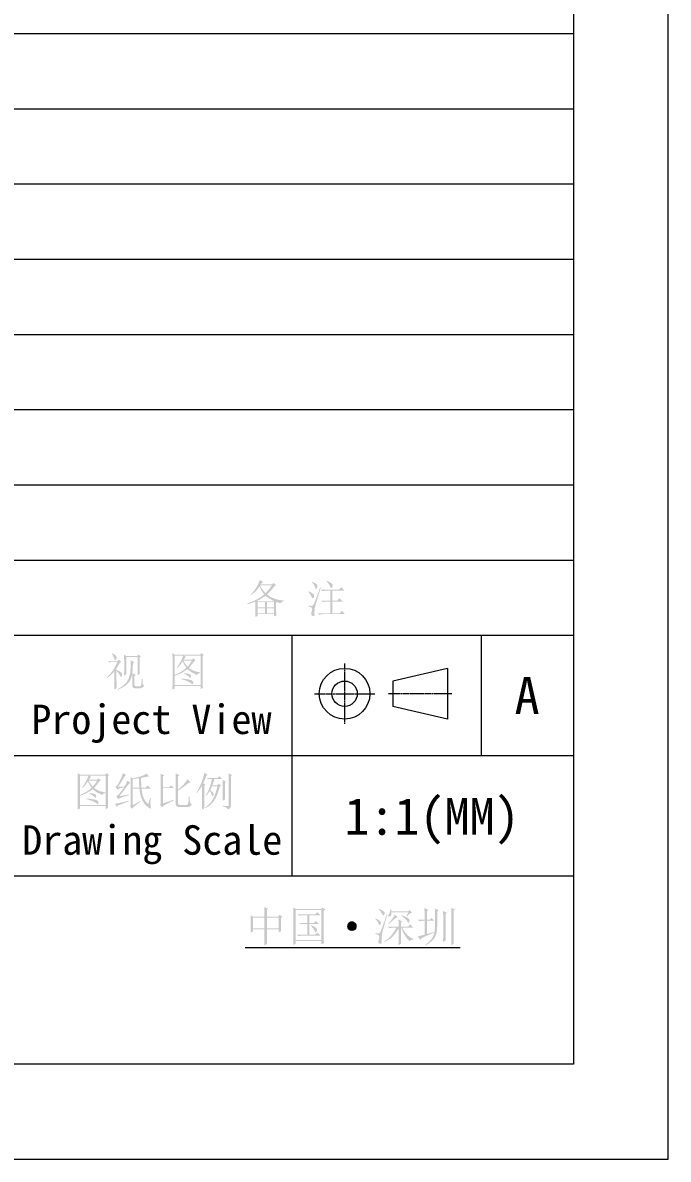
# Model space of a CAD drawing. Header units: millimetres. Extents: x 0 to 260, y 22 to 203.
# Drawn here: x 229.4 to 259.9, y 22.3 to 75.9 of the extents above; entities that cross this region are included whole.
import ezdxf

# ---------------------------------------------------------------- set-up
doc = ezdxf.new("R2010")
doc.units = ezdxf.units.MM

msp = doc.modelspace()

# ---------------------------------------------------------------- hatches: boundary and pattern name
h = msp.add_hatch(color=7)
h.paths.add_polyline_path([(240.39541, 47.857338), (240.401128, 48.021049), (240.403127, 48.154995), (240.403127, 48.571713), (240.222328, 48.508461), (240.023339, 48.452651), (240.016174, 48.482416), (240.306388, 48.597758), (240.522189, 48.705659), (240.683902, 48.809838), (240.812128, 48.914018), (240.695064, 49.08517), (240.596603, 49.286088), (240.417596, 49.059125), (240.194767, 48.884252), (240.172167, 48.906852), (240.337877, 49.081243), (240.462658, 49.263488), (240.551955, 49.44036), (240.611486, 49.598627), (240.76748, 49.494448), (240.707949, 49.457516), (240.656134, 49.383102), (241.184199, 49.383102), (241.251447, 49.457516), (241.377675, 49.34562), (241.296095, 49.300971), (241.111783, 49.068358), (240.946074, 48.906852), (241.130111, 48.784482), (241.32531, 48.7018), (241.528226, 48.650951), (241.734863, 48.624079), (241.734863, 48.601479), (241.645566, 48.564272), (241.586035, 48.497299), (241.481855, 48.530786), (241.407441, 48.556831), (241.377675, 48.527065), (241.377675, 48.140112), (241.385392, 47.91687), (241.273496, 47.872221), (241.273496, 47.983567), (240.507306, 47.983567), (240.507306, 47.89427)])
h.paths.add_polyline_path([(240.633535, 49.338454), (240.618652, 49.323571), (240.739712, 49.131817), (240.879377, 48.973549), (241.031512, 49.139052), (241.177033, 49.338454)])
h.paths.add_polyline_path([(240.879377, 48.847321), (240.693341, 48.716683), (240.492424, 48.609196), (240.514472, 48.594313), (241.258613, 48.594313), (241.281213, 48.594313), (241.064998, 48.709655)])
h.paths.add_polyline_path([(240.507306, 48.549665), (240.507306, 48.303823), (240.849611, 48.303823), (240.849611, 48.549665)])
h.paths.add_polyline_path([(240.946074, 48.549665), (240.946074, 48.303823), (241.273496, 48.303823), (241.273496, 48.549665)])
h.paths.add_polyline_path([(240.507306, 48.259174), (240.507306, 48.028215), (240.849611, 48.028215), (240.849611, 48.259174)])
h.paths.add_polyline_path([(240.946074, 48.259174), (240.946074, 48.028215), (241.273496, 48.028215), (241.273496, 48.259174)])
h = msp.add_hatch(color=7)
h.paths.add_polyline_path([(243.777411, 49.553979), (243.918315, 49.481563), (244.000102, 49.427751), (244.039307, 49.383102), (244.052467, 49.338454), (244.022702, 49.252464), (243.996657, 49.216497), (243.978053, 49.204508), (243.950079, 49.223112), (243.926239, 49.278923), (243.866294, 49.397572), (243.762528, 49.53193)])
h.paths.add_polyline_path([(243.48692, 49.13726), (244.335241, 49.13726), (244.454303, 49.249157), (244.595965, 49.092612), (244.030419, 49.092612), (244.030419, 48.624079), (244.268544, 48.624079), (244.372723, 48.728258), (244.513834, 48.57943), (244.030419, 48.57943), (244.030419, 48.028215), (244.365006, 48.028215), (244.484069, 48.140112), (244.625731, 47.983567), (243.583934, 47.983567), (243.40534, 47.961518), (243.338092, 48.028215), (243.926239, 48.028215), (243.926239, 48.57943), (243.739928, 48.57943), (243.561334, 48.556831), (243.494637, 48.624079), (243.926239, 48.624079), (243.926239, 49.092612), (243.732762, 49.092612), (243.554169, 49.070563)])
h.paths.add_polyline_path([(243.48692, 49.249157), (243.430645, 49.05922), (243.38088, 48.891246), (243.337627, 48.745234), (243.300885, 48.621185), (243.270654, 48.519098), (243.246935, 48.438974), (243.229727, 48.380812), (243.21903, 48.344613), (243.195603, 48.236574), (243.185406, 48.113653), (243.184648, 48.001274), (243.189264, 47.924035), (243.181823, 47.896475), (243.159498, 47.887104), (243.085084, 47.909704), (243.046155, 47.941192), (243.03327, 47.991284), (243.038713, 48.035725), (243.055319, 48.095463), (243.077919, 48.214526), (243.069375, 48.261172), (243.044294, 48.296657), (242.991033, 48.326423), (242.899325, 48.356188), (242.899325, 48.385954), (243.008052, 48.375618), (243.066343, 48.374378), (243.102585, 48.392913), (243.144616, 48.441627), (243.159266, 48.46811), (243.180893, 48.516135), (243.209495, 48.585697), (243.245075, 48.676789), (243.28763, 48.789404), (243.337162, 48.923535), (243.39367, 49.079177), (243.457155, 49.256323)])
h.paths.add_polyline_path([(242.906491, 49.062846), (243.020687, 49.006105), (243.102792, 48.954946), (243.152755, 48.909367), (243.170523, 48.86937), (243.166733, 48.805015), (243.148474, 48.761331), (243.107684, 48.728258), (243.079641, 48.744864), (243.055319, 48.794956), (242.995788, 48.904854), (242.891608, 49.040798)])
h.paths.add_polyline_path([(243.085084, 49.509331), (243.174381, 49.464467), (243.241354, 49.426579), (243.286002, 49.395617), (243.308327, 49.371527), (243.330926, 49.300971), (243.301161, 49.211674), (243.276838, 49.178188), (243.263678, 49.167026), (243.241354, 49.185629), (243.21903, 49.24144), (243.163219, 49.354852), (243.070202, 49.487282)])
h = msp.add_hatch(color=7)
h.paths.add_polyline_path([(234.943403, 45.935926), (234.943825, 45.648002), (234.945126, 45.42426), (234.947357, 45.264804), (234.950569, 45.169736), (234.846389, 45.110205), (234.846389, 45.958525), (234.310608, 45.958525), (234.310608, 45.154853), (234.206429, 45.087605), (234.209727, 45.165025), (234.212147, 45.270815), (234.213637, 45.405028), (234.214146, 45.567714), (234.213637, 45.731519), (234.212147, 45.869849), (234.209727, 45.98265), (234.206429, 46.069871), (234.318325, 46.003174), (234.831507, 46.003174), (234.891038, 46.077588), (235.002935, 45.980574)])
h.paths.add_polyline_path([(234.511802, 45.809697), (234.690396, 45.7204), (234.623147, 45.668035), (234.616602, 45.414131), (234.59724, 45.202809), (234.559895, 45.025869), (234.500226, 44.875387), (234.409965, 44.743509), (234.280843, 44.622379), (234.117132, 44.51565), (233.923655, 44.425044), (233.908772, 44.447644), (234.04686, 44.529922), (234.163503, 44.613078), (234.258751, 44.697164), (234.332657, 44.782232), (234.43601, 44.968267), (234.49306, 45.184068), (234.506686, 45.30965), (234.51442, 45.455748), (234.51616, 45.622413)])
h.paths.add_polyline_path([(234.601099, 44.588755), (234.601099, 44.95366), (234.5991, 45.05784), (234.593382, 45.206668), (234.76481, 45.117371), (234.697561, 45.065557), (234.697561, 44.641121), (234.717956, 44.592752), (234.779692, 44.58159), (234.943403, 44.58159), (234.997009, 44.609357), (235.024983, 44.692935), (235.039866, 44.931611), (235.077349, 44.931611), (235.079967, 44.801387), (235.088373, 44.708369), (235.111455, 44.64684), (235.158929, 44.611355), (235.097675, 44.5295), (234.988052, 44.492293), (234.727327, 44.492293), (234.672025, 44.498373), (234.632587, 44.516546), (234.608962, 44.546708)])
h.paths.add_polyline_path([(233.745061, 44.425044), (233.74836, 44.532755), (233.75078, 44.713743), (233.75227, 44.968112), (233.752778, 45.295965), (233.60023, 45.126604), (233.410474, 44.97626), (233.395591, 44.998308), (233.582453, 45.195506), (233.72632, 45.400144), (233.829535, 45.58425), (233.893889, 45.7204), (233.589067, 45.7204), (233.492054, 45.705518), (233.432522, 45.765049), (233.893889, 45.765049), (233.953421, 45.846629), (234.0802, 45.727566), (234.005786, 45.690635), (233.849241, 45.422744), (233.849241, 45.355496), (233.984909, 45.29314), (234.064766, 45.240292), (234.103971, 45.190751), (234.117132, 45.139971), (234.09839, 45.065557), (234.08275, 45.03207), (234.072483, 45.020908), (234.046438, 45.039512), (234.012952, 45.095322), (233.945979, 45.204738), (233.849241, 45.310847), (233.849347, 45.138532), (233.849672, 44.986216), (233.850229, 44.853899), (233.851032, 44.74158), (233.852094, 44.64926), (233.853427, 44.576939), (233.855044, 44.524616), (233.856958, 44.492293)])
h.paths.add_polyline_path([(233.625999, 46.129402), (233.640882, 46.144285), (233.76649, 46.070767), (233.8305, 46.014198), (233.864124, 45.92876), (233.8305, 45.846629), (233.803697, 45.818861), (233.78971, 45.809697), (233.763665, 45.828301), (233.745061, 45.884111), (233.704134, 46.000969)])
h = msp.add_hatch(color=7)
h.paths.add_polyline_path([(237.915852, 46.01034), (237.915852, 44.775066), (237.923017, 44.507176), (237.811672, 44.447644), (237.811672, 44.596472), (236.598447, 44.596472), (236.598447, 44.47741), (236.487102, 44.432761), (236.494267, 44.738135), (236.494267, 45.861511), (236.487102, 46.144285), (236.598447, 46.077588), (237.796789, 46.077588), (237.848603, 46.152002), (237.967666, 46.054988)])
h.paths.add_polyline_path([(236.598447, 46.032939), (236.598447, 45.117371), (236.763596, 45.194076), (236.909264, 45.275432), (237.035397, 45.361542), (237.141945, 45.45251), (237.050444, 45.595619), (236.970517, 45.757332), (236.847734, 45.586179), (236.71751, 45.444793), (236.695461, 45.459676), (236.896103, 45.783239), (236.961353, 45.929173), (236.993117, 46.032939)])
h.paths.add_polyline_path([(236.598447, 44.641121), (237.811672, 44.641121), (237.811672, 46.032939), (237.008, 46.032939), (237.134228, 45.965691), (237.08958, 45.943643), (237.050444, 45.883698), (237.022883, 45.839463), (237.417002, 45.839463), (237.469367, 45.90616), (237.580713, 45.80198), (237.521181, 45.765049), (237.261008, 45.437627), (237.50809, 45.301477), (237.789072, 45.236433), (237.789072, 45.206668), (237.698053, 45.180623), (237.647961, 45.117371), (237.40391, 45.232713), (237.19376, 45.385261), (236.914707, 45.204738), (236.598447, 45.080439)])
h.paths.add_polyline_path([(237.000283, 45.794814), (237.102533, 45.628899), (237.201477, 45.504324), (237.305656, 45.63634), (237.409836, 45.794814)])
h.paths.add_polyline_path([(237.044931, 45.221551), (237.19748, 45.186342), (237.297939, 45.154853), (237.351752, 45.114753), (237.364636, 45.053981), (237.353543, 45.000927), (237.335422, 44.983426), (237.310893, 44.992658), (237.283056, 45.020908), (237.184389, 45.102764), (237.037766, 45.199502)])
h.paths.add_polyline_path([(236.90382, 44.95366), (237.060297, 44.935272), (237.187421, 44.917349), (237.285192, 44.899942), (237.353612, 44.883104), (237.436225, 44.837216), (237.468816, 44.767349), (237.465164, 44.706095), (237.439602, 44.685769), (237.409423, 44.696931), (237.365188, 44.730418), (237.294184, 44.775996), (237.193622, 44.823435), (237.0635, 44.872735), (236.90382, 44.923894)])
h = msp.add_hatch(color=7)
h.paths.add_polyline_path([(233.447083, 40.353377), (233.447083, 39.118103), (233.454249, 38.850213), (233.342903, 38.790682), (233.342903, 38.93951), (232.129678, 38.93951), (232.129678, 38.820447), (232.018333, 38.775799), (232.025499, 39.081172), (232.025499, 40.204549), (232.018333, 40.487322), (232.129678, 40.420625), (233.32802, 40.420625), (233.379835, 40.495039), (233.498897, 40.398025)])
h.paths.add_polyline_path([(232.129678, 40.375977), (232.129678, 39.460408), (232.294828, 39.537113), (232.440495, 39.618469), (232.566628, 39.704579), (232.673177, 39.795547), (232.581675, 39.938656), (232.501749, 40.100369), (232.378965, 39.929217), (232.248741, 39.78783), (232.226692, 39.802713), (232.427335, 40.126276), (232.492585, 40.27221), (232.524349, 40.375977)])
h.paths.add_polyline_path([(232.129678, 38.984158), (233.342903, 38.984158), (233.342903, 40.375977), (232.539231, 40.375977), (232.66546, 40.308728), (232.620811, 40.28668), (232.581675, 40.226735), (232.554114, 40.1825), (232.948233, 40.1825), (233.000599, 40.249197), (233.111944, 40.145017), (233.052413, 40.108086), (232.792239, 39.780664), (233.039321, 39.644514), (233.320303, 39.579471), (233.320303, 39.549705), (233.229284, 39.52366), (233.179192, 39.460408), (232.935142, 39.57575), (232.724991, 39.728299), (232.445938, 39.547776), (232.129678, 39.423477)])
h.paths.add_polyline_path([(232.531514, 40.137852), (232.633765, 39.971936), (232.732708, 39.847361), (232.836888, 39.979377), (232.941067, 40.137852)])
h.paths.add_polyline_path([(232.576163, 39.564588), (232.728712, 39.529379), (232.829171, 39.497891), (232.882983, 39.45779), (232.895868, 39.397018), (232.884774, 39.343964), (232.866653, 39.326463), (232.842124, 39.335696), (232.814288, 39.363945), (232.71562, 39.445801), (232.568997, 39.542539)])
h.paths.add_polyline_path([(232.435052, 39.296697), (232.591528, 39.278309), (232.718652, 39.260386), (232.816424, 39.24298), (232.884843, 39.226142), (232.967457, 39.180253), (233.000047, 39.110386), (232.996395, 39.049133), (232.970833, 39.028807), (232.940654, 39.039969), (232.896419, 39.073455), (232.825415, 39.119034), (232.724853, 39.166473), (232.594732, 39.215772), (232.435052, 39.266932)])
h = msp.add_hatch(color=7)
h.paths.add_polyline_path([(234.620082, 38.984158), (234.97727, 39.170469), (234.992153, 39.147869), (234.843746, 39.045317), (234.725984, 38.954186), (234.638918, 38.87432), (234.5826, 38.805564), (234.486137, 38.93951), (234.513698, 38.980437), (234.523068, 39.058572), (234.523068, 40.130135), (234.521139, 40.210268), (234.515903, 40.316445), (234.620082, 40.242031), (234.793853, 40.280065), (234.988294, 40.334636), (235.161996, 40.400644), (235.274926, 40.472439), (235.379106, 40.323611), (235.327946, 40.322681), (235.248881, 40.312449), (235.141911, 40.292915), (235.007035, 40.26408), (235.021918, 39.802713), (235.222561, 39.802713), (235.32674, 39.906892), (235.468403, 39.758064), (235.029084, 39.758064), (235.051408, 39.598074), (235.081174, 39.460408), (235.118381, 39.345066), (235.163029, 39.252049), (235.258045, 39.114383), (235.34934, 39.028807), (235.445803, 39.319297), (235.475568, 39.31158), (235.45414, 39.145871), (235.449661, 39.02109), (235.459859, 38.924351), (235.483285, 38.842496), (235.475568, 38.81273), (235.420654, 38.834228), (235.315716, 38.89872), (235.190866, 39.014819), (235.077591, 39.192517), (235.027887, 39.305999), (234.987123, 39.438084), (234.95535, 39.588772), (234.932621, 39.758064), (234.620082, 39.758064)])
h.paths.add_polyline_path([(234.910021, 40.249197), (234.620082, 40.204549), (234.620082, 39.802713), (234.924904, 39.802713), (234.913742, 40.040838)])
h.paths.add_polyline_path([(234.150998, 40.487322), (234.299826, 40.398025), (234.231131, 40.327332), (234.158715, 40.219432), (234.063699, 40.061439), (233.927756, 39.840195), (234.233129, 39.862244), (234.297897, 39.977586), (234.359357, 40.130135), (234.493303, 40.040838), (234.466836, 40.017161), (234.424608, 39.968422), (234.366566, 39.894568), (234.29266, 39.795547), (234.13267, 39.585189), (233.980121, 39.400877), (234.441488, 39.483008), (234.441488, 39.453242), (234.250062, 39.396502), (234.1007, 39.345342), (233.993299, 39.299763), (233.927756, 39.259766), (233.838459, 39.408594), (233.877389, 39.427611), (233.934922, 39.471432), (233.977718, 39.514634), (234.03917, 39.588014), (234.119329, 39.691574), (234.218246, 39.825313), (234.088848, 39.79727), (233.998311, 39.772947), (233.890824, 39.713416), (233.808693, 39.847361), (233.848398, 39.874552), (233.893167, 39.926392), (233.943104, 40.002933), (233.998311, 40.104228), (234.094292, 40.313345)])
h.paths.add_polyline_path([(233.778928, 39.043689), (233.923139, 39.071457), (234.04296, 39.095504), (234.106815, 39.109465), (234.190823, 39.129059), (234.294882, 39.154337), (234.418889, 39.185352), (234.426606, 39.155586), (234.188067, 39.068012), (233.905707, 38.954392), (233.861059, 38.902027)])
h = msp.add_hatch(color=7)
h.paths.add_polyline_path([(235.934193, 39.966424), (235.933693, 40.123201), (235.932263, 40.258637), (235.930007, 40.372678), (235.927027, 40.465274), (236.105621, 40.383142), (236.038372, 40.323611), (236.038372, 39.825313), (236.336029, 39.825313), (236.425325, 39.91461), (236.559271, 39.780664), (236.038372, 39.780664), (236.038372, 39.058572), (236.529505, 39.23), (236.544388, 39.200235), (236.34533, 39.104616), (236.1872, 39.019436), (236.069998, 38.944591), (235.993724, 38.879978), (235.904427, 39.006758), (235.926751, 39.047686), (235.934193, 39.110938)])
h.paths.add_polyline_path([(236.641402, 40.093203), (236.639404, 40.301563), (236.633685, 40.480156), (236.819996, 40.39086), (236.745582, 40.331328), (236.745582, 39.70625), (236.893101, 39.830756), (237.024496, 39.966424), (237.127712, 40.094926), (237.192066, 40.197383), (237.340894, 40.055721), (237.240435, 40.014793), (237.117652, 39.921775), (236.953528, 39.797063), (236.745582, 39.661602), (236.745582, 39.081172), (236.769628, 39.014199), (236.842044, 38.991875), (237.147417, 38.991875), (237.197509, 39.00848), (237.228997, 39.058572), (237.239229, 39.103729), (237.247601, 39.172191), (237.254112, 39.263908), (237.258763, 39.378828), (237.296246, 39.378828), (237.302585, 39.224281), (237.322153, 39.118103), (237.356397, 39.049408), (237.407591, 39.006758), (237.322153, 38.920768), (237.265171, 38.901407), (237.192066, 38.894861), (236.805113, 38.894861), (236.733489, 38.903741), (236.68233, 38.930346), (236.651634, 38.974624), (236.641402, 39.036524)])
h = msp.add_hatch(color=7)
h.paths.add_polyline_path([(238.714536, 39.847361), (238.672678, 39.686441), (238.62896, 39.545984), (238.583381, 39.425992), (238.535942, 39.326463), (238.431762, 39.162752), (238.3127, 39.028807), (238.180753, 38.920906), (238.037643, 38.83533), (238.022761, 38.857379), (238.182751, 38.98781), (238.305534, 39.125269), (238.40117, 39.274097), (238.480269, 39.437808), (238.548, 39.631354), (238.610356, 39.869961), (238.357348, 39.869961), (238.268051, 39.68365), (238.359346, 39.616678), (238.409714, 39.564588), (238.439479, 39.497891), (238.413021, 39.426784), (238.379948, 39.393711), (238.35914, 39.412315), (238.342465, 39.468125), (238.308979, 39.562659), (238.253169, 39.653885), (238.175034, 39.534822), (238.074575, 39.41576), (238.052526, 39.43836), (238.166559, 39.626806), (238.257027, 39.85122), (238.319314, 40.064058), (238.350182, 40.219432), (238.246003, 40.219432), (238.163872, 40.204549), (238.097175, 40.26408), (238.625239, 40.26408), (238.70737, 40.346211), (238.833598, 40.219432), (238.469245, 40.219432), (238.433554, 40.102367), (238.372231, 39.91461), (238.60319, 39.91461), (238.662722, 39.989024), (238.78895, 39.89201)])
h.paths.add_polyline_path([(238.960378, 39.549705), (238.9621, 39.436155), (238.967544, 39.244883), (238.856198, 39.192517), (238.859178, 39.305069), (238.861435, 39.397156), (238.862864, 39.46878), (238.863364, 39.519939), (238.863364, 39.936658), (238.856198, 40.167617), (239.019909, 40.093203), (238.960378, 40.033672)])
h.paths.add_polyline_path([(239.146137, 40.130135), (239.144208, 40.280961), (239.138972, 40.480156), (239.302682, 40.398025), (239.243151, 40.353377), (239.243151, 38.946675), (239.23633, 38.891373), (239.209251, 38.844494), (239.161916, 38.805986), (239.094323, 38.775799), (239.076839, 38.820869), (239.032587, 38.859377), (238.961463, 38.891373), (238.863364, 38.91691), (238.871081, 38.954392), (239.021425, 38.934893), (239.101489, 38.935651), (239.134975, 38.96273), (239.146137, 39.021641)])
h.paths.add_polyline_path([(237.881098, 38.775799), (237.886817, 38.986363), (237.888815, 39.12582), (237.888815, 39.89201), (237.75487, 39.694812), (237.65069, 39.564588), (237.62809, 39.579471), (237.7712, 39.843641), (237.873381, 40.085486), (237.944144, 40.305008), (237.992995, 40.502205), (238.156706, 40.412908), (238.097175, 40.375977), (238.042716, 40.246682), (237.998438, 40.141572), (237.964392, 40.060647), (237.94063, 40.003906), (238.044809, 39.959258), (237.985278, 39.906892), (237.985278, 39.110938), (237.992995, 38.827613)])
h = msp.add_hatch(color=7)
h.paths.add_polyline_path([(240.939699, 33.677534), (240.939699, 33.168211), (241.495324, 33.168211), (241.495324, 33.677534)])
h.paths.add_polyline_path([(240.823944, 33.723836), (240.821946, 33.988075), (240.816227, 34.17914), (241.001435, 34.094252), (240.939699, 34.032516), (240.939699, 33.723836), (241.47989, 33.723836), (241.541626, 33.81644), (241.672816, 33.716119), (241.603362, 33.654383), (241.603362, 33.206796), (241.611079, 33.029305), (241.495324, 32.983002), (241.495324, 33.121909), (240.939699, 33.121909), (240.94013, 32.858945), (240.941491, 32.656959), (240.943885, 32.515744), (240.947416, 32.435094), (240.816227, 32.365641), (240.819526, 32.479545), (240.821946, 32.643523), (240.823436, 32.857627), (240.823944, 33.121909), (240.29147, 33.121909), (240.29147, 33.029305), (240.175715, 32.967568), (240.181434, 33.137205), (240.183432, 33.368853), (240.181434, 33.606082), (240.175715, 33.793289), (240.29147, 33.723836)])
h.paths.add_polyline_path([(240.29147, 33.677534), (240.29147, 33.168211), (240.823944, 33.168211), (240.823944, 33.677534)])
h = msp.add_hatch(color=7)
h.paths.add_polyline_path([(242.394899, 33.839591), (243.228336, 33.839591), (243.32094, 33.932195), (243.459847, 33.793289), (242.950524, 33.793289), (242.950524, 33.430589), (243.158883, 33.430589), (243.251487, 33.523193), (243.390394, 33.384287), (242.950524, 33.384287), (242.950524, 32.874964), (243.212902, 32.874964), (243.32094, 32.983002), (243.475281, 32.828662), (242.603258, 32.828662), (242.41805, 32.805511), (242.348597, 32.874964), (242.842486, 32.874964), (242.842486, 33.384287), (242.634126, 33.384287), (242.526088, 33.361136), (242.456635, 33.430589), (242.842486, 33.430589), (242.842486, 33.793289), (242.57239, 33.793289), (242.464352, 33.770138)])
h.paths.add_polyline_path([(243.035411, 33.322551), (243.175144, 33.25296), (243.255346, 33.199079), (243.292828, 33.152777), (243.305506, 33.106475), (243.282355, 33.025446), (243.260996, 32.993476), (243.24377, 32.983002), (243.220619, 33.000366), (243.197468, 33.052456), (243.131736, 33.164146), (243.01226, 33.2994)])
h.paths.add_polyline_path([(242.186539, 32.388792), (242.194256, 32.720624), (242.194256, 33.81644), (242.192258, 33.974432), (242.186539, 34.155989), (242.302295, 34.086535), (243.506149, 34.086535), (243.567885, 34.155989), (243.691357, 34.055667), (243.621904, 34.009365), (243.621904, 32.790077), (243.629621, 32.47368), (243.513866, 32.427377), (243.513866, 32.581718), (242.302295, 32.581718), (242.302295, 32.442811)])
h.paths.add_polyline_path([(242.302295, 34.040233), (242.302295, 32.62802), (243.513866, 32.62802), (243.513866, 34.040233)])
h = msp.add_hatch(color=7)
h.paths.add_polyline_path([(246.805979, 34.063384), (246.813696, 33.97078), (247.600832, 33.97078), (247.670285, 34.040233), (247.793757, 33.916761), (247.744053, 33.905616), (247.687579, 33.87225), (247.624387, 33.816767), (247.55453, 33.73927), (247.531378, 33.754704), (247.608549, 33.924478), (246.813696, 33.924478), (246.814523, 33.840418), (246.802121, 33.78943), (246.755819, 33.746987), (246.713375, 33.73927), (246.67479, 33.746987), (246.659356, 33.762421), (246.690224, 33.824157), (246.73253, 33.910904), (246.767394, 34.063384)])
h.paths.add_polyline_path([(246.968036, 33.81644), (247.106943, 33.708402), (247.016061, 33.659964), (246.914017, 33.577213), (246.67479, 33.368853), (246.659356, 33.392004), (246.765413, 33.508164), (246.852143, 33.617658), (246.91965, 33.720434)])
h.paths.add_polyline_path([(247.307585, 33.793289), (247.428491, 33.742758), (247.521594, 33.699513), (247.586793, 33.663607), (247.623983, 33.63509), (247.658709, 33.585825), (247.670285, 33.538627), (247.654851, 33.469174), (247.623983, 33.430589), (247.596835, 33.449744), (247.562247, 33.507759), (247.463786, 33.627166), (247.292151, 33.770138)])
h.paths.add_polyline_path([(247.261283, 33.206796), (247.261283, 32.70519), (247.269, 32.442811), (247.145528, 32.388792), (247.148826, 32.492162), (247.151247, 32.655167), (247.152737, 32.87791), (247.153245, 33.160494), (247.013193, 32.947285), (246.855933, 32.770716), (246.681413, 32.630836), (246.489582, 32.527699), (246.474148, 32.55085), (246.643336, 32.675588), (246.796195, 32.826526), (246.932724, 33.003613), (247.052924, 33.206796), (246.898583, 33.206796), (246.713375, 33.183645), (246.643922, 33.253098), (247.153245, 33.253098), (247.151247, 33.444025), (247.145528, 33.58493), (247.323019, 33.500042), (247.261283, 33.446023), (247.261283, 33.253098), (247.600832, 33.253098), (247.701153, 33.361136), (247.832342, 33.206796), (247.315302, 33.206796), (247.43489, 33.011356), (247.562178, 32.857463), (247.697217, 32.745119), (247.840059, 32.674322), (247.840059, 32.643454), (247.74339, 32.627813), (247.670285, 32.566284), (247.547088, 32.701788), (247.440428, 32.853674), (247.350304, 33.021992), (247.276717, 33.206796)])
h.paths.add_polyline_path([(246.620771, 33.81644), (246.567905, 33.631902), (246.521337, 33.468132), (246.48106, 33.325123), (246.447069, 33.202868), (246.419357, 33.101362), (246.397916, 33.020597), (246.382742, 32.960567), (246.373826, 32.921266), (246.350675, 32.666605), (246.350675, 32.551952), (246.350675, 32.485255), (246.340891, 32.453491), (246.31209, 32.442811), (246.238779, 32.458245), (246.206808, 32.483464), (246.196335, 32.527699), (246.202123, 32.575861), (246.219486, 32.643454), (246.242637, 32.766926), (246.233956, 32.814951), (246.207911, 32.851813), (246.152927, 32.882475), (246.057429, 32.913549), (246.057429, 32.944417), (246.168292, 32.933669), (246.223345, 32.932842), (246.253937, 32.951859), (246.292798, 33.002295), (246.306672, 33.029425), (246.327206, 33.078156), (246.354393, 33.148488), (246.388227, 33.24042), (246.428701, 33.353953), (246.47581, 33.489087), (246.529546, 33.645822), (246.589903, 33.824157)])
h.paths.add_polyline_path([(246.065146, 33.646666), (246.17656, 33.587643), (246.256142, 33.534562), (246.303891, 33.487373), (246.319807, 33.446023), (246.312917, 33.38222), (246.292798, 33.345702), (246.258071, 33.322551), (246.23492, 33.341706), (246.211769, 33.399721), (246.151824, 33.503901), (246.049712, 33.631232)])
h.paths.add_polyline_path([(246.242637, 34.094252), (246.335241, 34.044014), (246.404694, 34.001579), (246.450997, 33.966896), (246.474148, 33.939912), (246.491511, 33.901189), (246.497299, 33.878176), (246.470289, 33.812581), (246.427845, 33.777855), (246.40056, 33.79322), (246.381543, 33.839591), (246.323597, 33.943771), (246.227203, 34.071101)])
h = msp.add_hatch(color=7)
h.paths.add_polyline_path([(248.415519, 32.396509), (248.616988, 32.56525), (248.758926, 32.747634), (248.807803, 32.857687), (248.84278, 32.999263), (248.863803, 33.172259), (248.870823, 33.37657), (248.868825, 33.779715), (248.863106, 34.109686), (249.040597, 34.032516), (248.978861, 33.97078), (248.979893, 33.768804), (248.979266, 33.587453), (248.976972, 33.426734), (248.973004, 33.286653), (248.967358, 33.167217), (248.960025, 33.068432), (248.951, 32.990305), (248.940276, 32.932842), (248.870823, 32.756246), (248.755068, 32.604869), (248.604586, 32.477538), (248.430953, 32.373358)])
h.paths.add_polyline_path([(249.364712, 32.944417), (249.365142, 32.887987), (249.366503, 32.811299), (249.368897, 32.714354), (249.372429, 32.597152), (249.248956, 32.535416), (249.254675, 32.7127), (249.256673, 32.9367), (249.256673, 33.746987), (249.248956, 33.986214), (249.434165, 33.909044), (249.364712, 33.855025)])
h.paths.add_polyline_path([(249.750562, 32.70519), (249.752354, 32.587505), (249.758279, 32.435094), (249.634807, 32.381075), (249.640526, 32.554846), (249.642524, 32.689756), (249.642524, 33.878176), (249.640526, 33.986008), (249.634807, 34.140555), (249.812298, 34.055667), (249.750562, 34.009365)])
h.paths.add_polyline_path([(248.376934, 33.870459), (248.374936, 33.976292), (248.369217, 34.12512), (248.554425, 34.04795), (248.492689, 33.993931), (248.492689, 33.577213), (248.616161, 33.577213), (248.701048, 33.6621), (248.832238, 33.53091), (248.492689, 33.53091), (248.492689, 32.905832), (248.809087, 32.998436), (248.816804, 32.967568), (248.552849, 32.859987), (248.355505, 32.768786), (248.224824, 32.694019), (248.160857, 32.635737), (248.060536, 32.790077), (248.376934, 32.874964), (248.376934, 33.53091), (248.315198, 33.53091), (248.129989, 33.507759), (248.060536, 33.577213), (248.376934, 33.577213)])
h = msp.add_hatch(color=7)
h.dxf.hatch_style = 2
h.paths.add_polyline_path([(244.80673, 33.091041), (244.745959, 33.154568), (244.725702, 33.268532), (244.74775, 33.384287), (244.814447, 33.45374), (244.894305, 33.488467), (244.957212, 33.500042), (245.019706, 33.487364), (245.099977, 33.449882), (245.164469, 33.378362), (245.181005, 33.264673), (245.155718, 33.153466), (245.096118, 33.091041), (245.022531, 33.062033), (244.957212, 33.052456), (244.884865, 33.062033)])

# ---------------------------------------------------------------- linework, layer by layer
at = {"color": 7, "lineweight": 0}
for points in [[(0.128058, 22.287794), (259.869517, 22.287794), (259.869517, 202.784781), (0.128058, 202.784781)], [(4.604456, 198.308031), (255.392767, 198.308031), (255.392767, 26.763839), (4.604456, 26.763839)]]:
    msp.add_lwpolyline(points, close=True, dxfattribs=at)
for points in [[(255.392837, 78.882699), (255.392837, 26.764015)], [(255.392837, 75.337353), (172.993473, 75.337353)], [(255.392837, 71.792006), (172.993473, 71.792006)], [(255.392837, 68.246308), (172.993473, 68.246308)], [(255.392837, 64.700961), (172.993473, 64.700961)], [(255.392837, 61.155262), (172.993473, 61.155262)], [(255.392837, 57.609916), (172.993473, 57.609916)], [(255.392837, 54.064218), (172.993473, 54.064218)], [(255.392837, 50.518871), (172.993473, 50.518871)], [(255.392837, 46.973525), (172.993473, 46.973525)], [(242.112024, 46.973525), (242.112024, 35.627839)], [(251.043758, 46.973525), (251.043758, 41.300506)], [(249.465571, 45.429099), (246.878651, 44.831847)], [(249.465571, 45.429099), (249.465571, 43.039736)], [(246.878651, 44.831706), (246.878651, 43.636847)], [(249.465571, 43.039594), (246.878651, 43.636847)], [(255.392837, 41.300506), (172.993473, 41.300506)], [(255.392837, 35.627804), (172.993473, 35.627804)], [(239.913336, 32.273311), (243.969575, 32.273311)], [(243.969611, 32.273311), (250.053616, 32.273311)], [(255.392837, 26.763909), (173.677509, 26.763909)]]:
    msp.add_lwpolyline(points, dxfattribs=at)
at = {"color": 1, "lineweight": 0, "true_color": 0xff0000}
for points in [[(244.606586, 45.656817), (244.606586, 45.565801)], [(244.606586, 45.547456), (244.606586, 45.529112)], [(244.606586, 45.510767), (244.606586, 45.419751)], [(244.606586, 45.401406), (244.606586, 45.383062)], [(244.606586, 45.364717), (244.606586, 45.273701)], [(244.606586, 45.255356), (244.606586, 45.237012)], [(244.606586, 45.218667), (244.606586, 45.127651)], [(244.606586, 45.109306), (244.606586, 45.090962)], [(244.606586, 45.072617), (244.606586, 44.981601)], [(244.606586, 44.963256), (244.606586, 44.944912)], [(244.606586, 44.926567), (244.606586, 44.835551)], [(244.606586, 44.817206), (244.606586, 44.798862)], [(244.606586, 44.780517), (244.606586, 44.689501)], [(244.606586, 44.671156), (244.606586, 44.652812)], [(244.606586, 44.634468), (244.606586, 44.543451)], [(244.606586, 44.525106), (244.606586, 44.506762)], [(244.606586, 44.488417), (244.606586, 44.397401)], [(243.184116, 44.234347), (243.275132, 44.234347)], [(243.293477, 44.234347), (243.311821, 44.234347)], [(243.330166, 44.234347), (243.421182, 44.234347)], [(243.439527, 44.234347), (243.457871, 44.234347)], [(243.476216, 44.234347), (243.567232, 44.234347)], [(243.585577, 44.234347), (243.603921, 44.234347)], [(243.622266, 44.234347), (243.713282, 44.234347)], [(243.731627, 44.234347), (243.749971, 44.234347)], [(243.768316, 44.234347), (243.859332, 44.234347)], [(243.877677, 44.234347), (243.896021, 44.234347)], [(243.914366, 44.234347), (244.005382, 44.234347)], [(244.023727, 44.234347), (244.042071, 44.234347)], [(244.060416, 44.234347), (244.151432, 44.234347)], [(244.169777, 44.234347), (244.188121, 44.234347)], [(244.206466, 44.234347), (244.297482, 44.234347)], [(244.315827, 44.234347), (244.334171, 44.234347)], [(244.352516, 44.234347), (244.443532, 44.234347)], [(244.461877, 44.234347), (244.480221, 44.234347)], [(244.498566, 44.234347), (244.589582, 44.234347)], [(244.606586, 44.379056), (244.606586, 44.360712)], [(244.606586, 44.342367), (244.606586, 44.251351)], [(244.606586, 44.233006), (244.606586, 44.214662)], [(244.606586, 44.196317), (244.606586, 44.105301)], [(244.606586, 44.086956), (244.606586, 44.068612)], [(244.606586, 44.050267), (244.606586, 43.959251)], [(244.606586, 43.940906), (244.606586, 43.922562)], [(244.607927, 44.234347), (244.626271, 44.234347)], [(244.644616, 44.234347), (244.735632, 44.234347)], [(244.753977, 44.234347), (244.772321, 44.234347)], [(244.790666, 44.234347), (244.881682, 44.234347)], [(244.900027, 44.234347), (244.918371, 44.234347)], [(244.936716, 44.234347), (245.027732, 44.234347)], [(245.046077, 44.234347), (245.064421, 44.234347)], [(245.082766, 44.234347), (245.173782, 44.234347)], [(245.192127, 44.234347), (245.210471, 44.234347)], [(245.228816, 44.234347), (245.319832, 44.234347)], [(245.338177, 44.234347), (245.356521, 44.234347)], [(245.374866, 44.234347), (245.465882, 44.234347)], [(245.484227, 44.234347), (245.502571, 44.234347)], [(245.520916, 44.234347), (245.611932, 44.234347)], [(245.630277, 44.234347), (245.648621, 44.234347)], [(245.666966, 44.234347), (245.757982, 44.234347)], [(245.776327, 44.234347), (245.794671, 44.234347)], [(245.813016, 44.234347), (245.904032, 44.234347)], [(245.922377, 44.234347), (245.940721, 44.234347)], [(245.959066, 44.234347), (246.029268, 44.234347)], [(246.743679, 44.234347), (246.679473, 44.234347)], [(246.780367, 44.234347), (246.762023, 44.234347)], [(246.889729, 44.234347), (246.798712, 44.234347)], [(246.926418, 44.234347), (246.908073, 44.234347)], [(247.035779, 44.234347), (246.944762, 44.234347)], [(247.072468, 44.234347), (247.054123, 44.234347)], [(247.181829, 44.234347), (247.090812, 44.234347)], [(247.218517, 44.234347), (247.200173, 44.234347)], [(247.327879, 44.234347), (247.236862, 44.234347)], [(247.364568, 44.234347), (247.346223, 44.234347)], [(247.473929, 44.234347), (247.382912, 44.234347)], [(247.510618, 44.234347), (247.492273, 44.234347)], [(247.619979, 44.234347), (247.528962, 44.234347)], [(247.656668, 44.234347), (247.638323, 44.234347)], [(247.766029, 44.234347), (247.675012, 44.234347)], [(247.802718, 44.234347), (247.784373, 44.234347)], [(247.912079, 44.234347), (247.821062, 44.234347)], [(247.948768, 44.234347), (247.930423, 44.234347)], [(248.058129, 44.234347), (247.967112, 44.234347)], [(248.094818, 44.234347), (248.076473, 44.234347)], [(248.204179, 44.234347), (248.113162, 44.234347)], [(248.240868, 44.234347), (248.222523, 44.234347)], [(248.350229, 44.234347), (248.259212, 44.234347)], [(248.386917, 44.234347), (248.368573, 44.234347)], [(248.496279, 44.234347), (248.405262, 44.234347)], [(248.532968, 44.234347), (248.514623, 44.234347)], [(248.642329, 44.234347), (248.551312, 44.234347)], [(248.679018, 44.234347), (248.660673, 44.234347)], [(248.788379, 44.234347), (248.697362, 44.234347)], [(248.825067, 44.234347), (248.806723, 44.234347)], [(248.934429, 44.234347), (248.843412, 44.234347)], [(248.971118, 44.234347), (248.952773, 44.234347)], [(249.080479, 44.234347), (248.989462, 44.234347)], [(249.117167, 44.234347), (249.098823, 44.234347)], [(249.226529, 44.234347), (249.135512, 44.234347)], [(249.263218, 44.234347), (249.244873, 44.234347)], [(249.372579, 44.234347), (249.281562, 44.234347)], [(249.409268, 44.234347), (249.390923, 44.234347)], [(249.518629, 44.234347), (249.427612, 44.234347)], [(249.555318, 44.234347), (249.536973, 44.234347)], [(249.664679, 44.234347), (249.573662, 44.234347)], [(244.606586, 43.904217), (244.606586, 43.813201)], [(244.606586, 43.794856), (244.606586, 43.776512)], [(244.606586, 43.758167), (244.606586, 43.667151)], [(244.606586, 43.648806), (244.606586, 43.630462)], [(244.606586, 43.612117), (244.606586, 43.521101)], [(244.606586, 43.502756), (244.606586, 43.484412)], [(244.606586, 43.466067), (244.606586, 43.375051)], [(244.606586, 43.356706), (244.606586, 43.338362)], [(244.606586, 43.320017), (244.606586, 43.229001)], [(244.606586, 43.210656), (244.606586, 43.192312)], [(244.606586, 43.173967), (244.606586, 43.082951)], [(244.606586, 43.064606), (244.606586, 43.046262)], [(244.606586, 43.027918), (244.606586, 42.936901)], [(244.606586, 42.918556), (244.606586, 42.900212)], [(244.606586, 42.881867), (244.606586, 42.812017)]]:
    msp.add_lwpolyline(points, dxfattribs=at)
at = {"color": 7, "lineweight": 0}
for centre, radius in [((244.606692, 44.234347), 1.194682), ((244.606833, 44.234347), 0.597253)]:
    msp.add_circle(centre, radius, dxfattribs=at)

# ---------------------------------------------------------------- texts
at = {"color": 7, "attachment_point": 1}
for s, insert, char_height in [('{\\fSimSun|b0|i0|c0;A}', (252.621635, 45.015725), 1.733596), ('{\\fSimSun|b0|i0|c0;Project View}', (229.835239, 43.718463), 1.386887), ('{\\fSimSun|b0|i0|c0;1:1(MM)}', (244.602641, 39.318898), 1.733596), ('{\\fSimSun|b0|i0|c0;Drawing Scale}', (229.404413, 38.030576), 1.386887), ('{\\fSimSun|b0|i0|c0;·}', (243.969432, 33.996478), 1.437914)]:
    msp.add_mtext(s, dxfattribs=dict(at, insert=insert, char_height=char_height))

doc.saveas('drawing.dxf')
